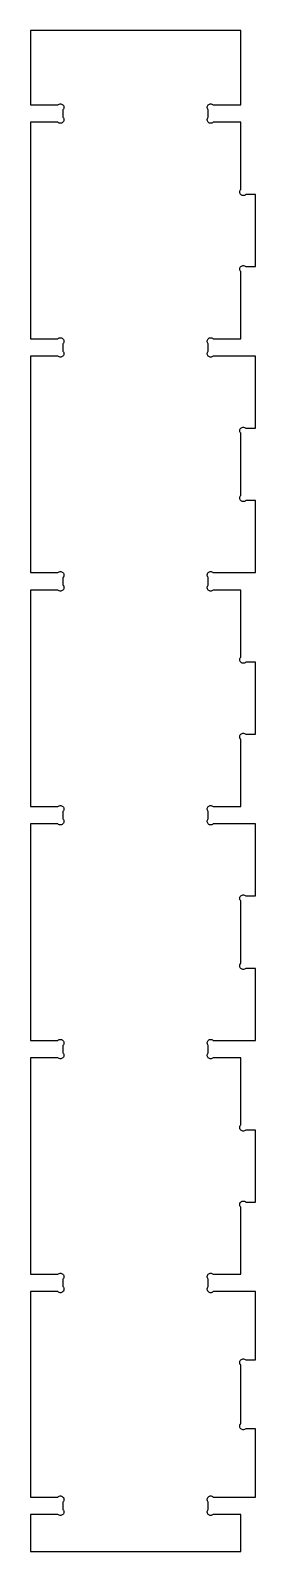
# Model space of a CAD drawing. Header units: inches. Extents: x 0 to 12.1, y 0 to 81.6.
import ezdxf

# ---------------------------------------------------------------- set-up
doc = ezdxf.new("R2010")
doc.units = ezdxf.units.IN

msp = doc.modelspace()

# ---------------------------------------------------------------- linework, layer by layer
at = {"layer": 'SHELF'}
msp.add_lwpolyline([(0, 0), (11.312, 0), (11.312, 1.995), (9.831, 1.995), (9.798, 1.968), (9.76, 1.95), (9.718, 1.941), (9.676, 1.941), (9.634, 1.95), (9.596, 1.968), (9.562, 1.995), (9.536, 2.028), (9.518, 2.067), (9.508, 2.108), (9.508, 2.151), (9.518, 2.192), (9.536, 2.23), (9.562, 2.264), (9.562, 2.659), (9.536, 2.693), (9.518, 2.731), (9.508, 2.772), (9.508, 2.815), (9.518, 2.856), (9.536, 2.895), (9.562, 2.928), (9.596, 2.955), (9.634, 2.973), (9.676, 2.982), (9.718, 2.982), (9.76, 2.973), (9.798, 2.955), (9.831, 2.928), (11.312, 2.928), (12.113, 2.928), (12.113, 6.594), (11.581, 6.594), (11.548, 6.567), (11.51, 6.549), (11.468, 6.539), (11.426, 6.539), (11.384, 6.549), (11.346, 6.567), (11.312, 6.594), (11.286, 6.627), (11.268, 6.665), (11.258, 6.707), (11.258, 6.749), (11.268, 6.791), (11.286, 6.829), (11.312, 6.862), (11.312, 10.011), (11.286, 10.044), (11.268, 10.082), (11.258, 10.124), (11.258, 10.166), (11.268, 10.208), (11.286, 10.246), (11.312, 10.279), (11.346, 10.306), (11.384, 10.324), (11.426, 10.334), (11.468, 10.334), (11.51, 10.324), (11.548, 10.306), (11.581, 10.279), (12.113, 10.279), (12.113, 13.945), (11.312, 13.945), (9.831, 13.945), (9.798, 13.918), (9.76, 13.9), (9.718, 13.891), (9.676, 13.891), (9.634, 13.9), (9.596, 13.918), (9.562, 13.945), (9.536, 13.978), (9.518, 14.017), (9.508, 14.058), (9.508, 14.101), (9.518, 14.142), (9.536, 14.18), (9.562, 14.214), (9.562, 14.609), (9.536, 14.643), (9.518, 14.681), (9.508, 14.722), (9.508, 14.765), (9.518, 14.806), (9.536, 14.845), (9.562, 14.878), (9.596, 14.905), (9.634, 14.923), (9.676, 14.932), (9.718, 14.932), (9.76, 14.923), (9.798, 14.905), (9.831, 14.878), (11.312, 14.878), (11.312, 18.484), (11.286, 18.518), (11.268, 18.556), (11.258, 18.597), (11.258, 18.64), (11.268, 18.681), (11.286, 18.72), (11.312, 18.753), (11.346, 18.78), (11.384, 18.798), (11.426, 18.807), (11.468, 18.807), (11.51, 18.798), (11.548, 18.78), (11.581, 18.753), (12.113, 18.753), (12.113, 22.618), (11.581, 22.618), (11.548, 22.591), (11.51, 22.573), (11.468, 22.564), (11.426, 22.564), (11.384, 22.573), (11.346, 22.591), (11.312, 22.618), (11.286, 22.651), (11.268, 22.69), (11.258, 22.731), (11.258, 22.774), (11.268, 22.815), (11.286, 22.853), (11.312, 22.887), (11.312, 26.493), (9.831, 26.493), (9.798, 26.466), (9.76, 26.448), (9.718, 26.439), (9.676, 26.439), (9.634, 26.448), (9.596, 26.466), (9.562, 26.493), (9.536, 26.526), (9.518, 26.565), (9.508, 26.606), (9.508, 26.649), (9.518, 26.69), (9.536, 26.728), (9.562, 26.762), (9.562, 27.157), (9.536, 27.191), (9.518, 27.229), (9.508, 27.27), (9.508, 27.313), (9.518, 27.354), (9.536, 27.393), (9.562, 27.426), (9.596, 27.453), (9.634, 27.471), (9.676, 27.48), (9.718, 27.48), (9.76, 27.471), (9.798, 27.453), (9.831, 27.426), (11.312, 27.426), (12.113, 27.426), (12.113, 31.291), (11.581, 31.291), (11.548, 31.264), (11.51, 31.246), (11.468, 31.237), (11.426, 31.237), (11.384, 31.246), (11.346, 31.264), (11.312, 31.291), (11.286, 31.324), (11.268, 31.363), (11.258, 31.404), (11.258, 31.447), (11.268, 31.488), (11.286, 31.526), (11.312, 31.56), (11.312, 34.907), (11.286, 34.941), (11.268, 34.979), (11.258, 35.02), (11.258, 35.063), (11.268, 35.104), (11.286, 35.143), (11.312, 35.176), (11.346, 35.203), (11.384, 35.221), (11.426, 35.23), (11.468, 35.23), (11.51, 35.221), (11.548, 35.203), (11.581, 35.176), (12.113, 35.176), (12.113, 39.041), (11.312, 39.041), (9.831, 39.041), (9.798, 39.014), (9.76, 38.996), (9.718, 38.987), (9.676, 38.987), (9.634, 38.996), (9.596, 39.014), (9.562, 39.041), (9.536, 39.074), (9.518, 39.113), (9.508, 39.154), (9.508, 39.197), (9.518, 39.238), (9.536, 39.276), (9.562, 39.31), (9.562, 39.705), (9.536, 39.739), (9.518, 39.777), (9.508, 39.818), (9.508, 39.861), (9.518, 39.902), (9.536, 39.941), (9.562, 39.974), (9.596, 40.001), (9.634, 40.019), (9.676, 40.028), (9.718, 40.028), (9.76, 40.019), (9.798, 40.001), (9.831, 39.974), (11.312, 39.974), (11.312, 43.58), (11.286, 43.614), (11.268, 43.652), (11.258, 43.693), (11.258, 43.736), (11.268, 43.777), (11.286, 43.816), (11.312, 43.849), (11.346, 43.876), (11.384, 43.894), (11.426, 43.903), (11.468, 43.903), (11.51, 43.894), (11.548, 43.876), (11.581, 43.849), (12.113, 43.849), (12.113, 47.714), (11.581, 47.714), (11.548, 47.687), (11.51, 47.669), (11.468, 47.66), (11.426, 47.66), (11.384, 47.669), (11.346, 47.687), (11.312, 47.714), (11.286, 47.747), (11.268, 47.786), (11.258, 47.827), (11.258, 47.87), (11.268, 47.911), (11.286, 47.949), (11.312, 47.983), (11.312, 51.589), (9.831, 51.589), (9.798, 51.562), (9.76, 51.544), (9.718, 51.535), (9.676, 51.535), (9.634, 51.544), (9.596, 51.562), (9.562, 51.589), (9.536, 51.622), (9.518, 51.661), (9.508, 51.702), (9.508, 51.745), (9.518, 51.786), (9.536, 51.824), (9.562, 51.858), (9.562, 52.253), (9.536, 52.287), (9.518, 52.325), (9.508, 52.366), (9.508, 52.409), (9.518, 52.45), (9.536, 52.489), (9.562, 52.522), (9.596, 52.549), (9.634, 52.567), (9.676, 52.576), (9.718, 52.576), (9.76, 52.567), (9.798, 52.549), (9.831, 52.522), (11.312, 52.522), (12.113, 52.522), (12.113, 56.387), (11.581, 56.387), (11.548, 56.36), (11.51, 56.342), (11.468, 56.333), (11.426, 56.333), (11.384, 56.342), (11.346, 56.36), (11.312, 56.387), (11.286, 56.42), (11.268, 56.459), (11.258, 56.5), (11.258, 56.543), (11.268, 56.584), (11.286, 56.622), (11.312, 56.656), (11.312, 60.003), (11.286, 60.037), (11.268, 60.075), (11.258, 60.116), (11.258, 60.159), (11.268, 60.2), (11.286, 60.239), (11.312, 60.272), (11.346, 60.299), (11.384, 60.317), (11.426, 60.326), (11.468, 60.326), (11.51, 60.317), (11.548, 60.299), (11.581, 60.272), (12.113, 60.272), (12.113, 64.137), (11.312, 64.137), (9.831, 64.137), (9.798, 64.11), (9.76, 64.092), (9.718, 64.083), (9.676, 64.083), (9.634, 64.092), (9.596, 64.11), (9.562, 64.137), (9.536, 64.17), (9.518, 64.209), (9.508, 64.25), (9.508, 64.293), (9.518, 64.334), (9.536, 64.372), (9.562, 64.406), (9.562, 64.801), (9.536, 64.835), (9.518, 64.873), (9.508, 64.914), (9.508, 64.957), (9.518, 64.998), (9.536, 65.037), (9.562, 65.07), (9.596, 65.097), (9.634, 65.115), (9.676, 65.124), (9.718, 65.124), (9.76, 65.115), (9.798, 65.097), (9.831, 65.07), (11.312, 65.07), (11.312, 68.676), (11.286, 68.71), (11.268, 68.748), (11.258, 68.789), (11.258, 68.832), (11.268, 68.873), (11.286, 68.912), (11.312, 68.945), (11.346, 68.972), (11.384, 68.99), (11.426, 68.999), (11.468, 68.999), (11.51, 68.99), (11.548, 68.972), (11.581, 68.945), (12.113, 68.945), (12.113, 72.81), (11.581, 72.81), (11.548, 72.783), (11.51, 72.765), (11.468, 72.756), (11.426, 72.756), (11.384, 72.765), (11.346, 72.783), (11.312, 72.81), (11.286, 72.843), (11.268, 72.882), (11.258, 72.923), (11.258, 72.966), (11.268, 73.007), (11.286, 73.045), (11.312, 73.079), (11.312, 76.685), (9.831, 76.685), (9.798, 76.658), (9.76, 76.64), (9.718, 76.631), (9.676, 76.631), (9.634, 76.64), (9.596, 76.658), (9.562, 76.685), (9.536, 76.718), (9.518, 76.757), (9.508, 76.798), (9.508, 76.841), (9.518, 76.882), (9.536, 76.92), (9.562, 76.954), (9.562, 77.349), (9.536, 77.383), (9.518, 77.421), (9.508, 77.462), (9.508, 77.505), (9.518, 77.546), (9.536, 77.585), (9.562, 77.618), (9.596, 77.645), (9.634, 77.663), (9.676, 77.672), (9.718, 77.672), (9.76, 77.663), (9.798, 77.645), (9.831, 77.618), (11.312, 77.618), (11.312, 81.613), (0, 81.613), (0, 77.618), (1.481, 77.618), (1.515, 77.645), (1.553, 77.663), (1.594, 77.672), (1.637, 77.672), (1.678, 77.663), (1.717, 77.645), (1.75, 77.618), (1.777, 77.585), (1.795, 77.546), (1.804, 77.505), (1.804, 77.462), (1.795, 77.421), (1.777, 77.383), (1.75, 77.349), (1.75, 76.954), (1.777, 76.92), (1.795, 76.882), (1.804, 76.841), (1.804, 76.798), (1.795, 76.757), (1.777, 76.718), (1.75, 76.685), (1.717, 76.658), (1.678, 76.64), (1.637, 76.631), (1.594, 76.631), (1.553, 76.64), (1.515, 76.658), (1.481, 76.685), (0, 76.685), (0, 65.07), (1.481, 65.07), (1.515, 65.097), (1.553, 65.115), (1.594, 65.124), (1.637, 65.124), (1.678, 65.115), (1.717, 65.097), (1.75, 65.07), (1.777, 65.037), (1.795, 64.998), (1.804, 64.957), (1.804, 64.914), (1.795, 64.873), (1.777, 64.835), (1.75, 64.801), (1.75, 64.406), (1.777, 64.372), (1.795, 64.334), (1.804, 64.293), (1.804, 64.25), (1.795, 64.209), (1.777, 64.17), (1.75, 64.137), (1.717, 64.11), (1.678, 64.092), (1.637, 64.083), (1.594, 64.083), (1.553, 64.092), (1.515, 64.11), (1.481, 64.137), (0, 64.137), (0, 52.522), (1.481, 52.522), (1.515, 52.549), (1.553, 52.567), (1.594, 52.576), (1.637, 52.576), (1.678, 52.567), (1.717, 52.549), (1.75, 52.522), (1.777, 52.489), (1.795, 52.45), (1.804, 52.409), (1.804, 52.366), (1.795, 52.325), (1.777, 52.287), (1.75, 52.253), (1.75, 51.858), (1.777, 51.824), (1.795, 51.786), (1.804, 51.745), (1.804, 51.702), (1.795, 51.661), (1.777, 51.622), (1.75, 51.589), (1.717, 51.562), (1.678, 51.544), (1.637, 51.535), (1.594, 51.535), (1.553, 51.544), (1.515, 51.562), (1.481, 51.589), (0, 51.589), (0, 39.974), (1.481, 39.974), (1.515, 40.001), (1.553, 40.019), (1.594, 40.028), (1.637, 40.028), (1.678, 40.019), (1.717, 40.001), (1.75, 39.974), (1.777, 39.941), (1.795, 39.902), (1.804, 39.861), (1.804, 39.818), (1.795, 39.777), (1.777, 39.739), (1.75, 39.705), (1.75, 39.31), (1.777, 39.276), (1.795, 39.238), (1.804, 39.197), (1.804, 39.154), (1.795, 39.113), (1.777, 39.074), (1.75, 39.041), (1.717, 39.014), (1.678, 38.996), (1.637, 38.987), (1.594, 38.987), (1.553, 38.996), (1.515, 39.014), (1.481, 39.041), (0, 39.041), (0, 27.426), (1.481, 27.426), (1.515, 27.453), (1.553, 27.471), (1.594, 27.48), (1.637, 27.48), (1.678, 27.471), (1.717, 27.453), (1.75, 27.426), (1.777, 27.393), (1.795, 27.354), (1.804, 27.313), (1.804, 27.27), (1.795, 27.229), (1.777, 27.191), (1.75, 27.157), (1.75, 26.762), (1.777, 26.728), (1.795, 26.69), (1.804, 26.649), (1.804, 26.606), (1.795, 26.565), (1.777, 26.526), (1.75, 26.493), (1.717, 26.466), (1.678, 26.448), (1.637, 26.439), (1.594, 26.439), (1.553, 26.448), (1.515, 26.466), (1.481, 26.493), (0, 26.493), (0, 14.878), (1.481, 14.878), (1.515, 14.905), (1.553, 14.923), (1.594, 14.932), (1.637, 14.932), (1.678, 14.923), (1.717, 14.905), (1.75, 14.878), (1.777, 14.845), (1.795, 14.806), (1.804, 14.765), (1.804, 14.722), (1.795, 14.681), (1.777, 14.643), (1.75, 14.609), (1.75, 14.214), (1.777, 14.18), (1.795, 14.142), (1.804, 14.101), (1.804, 14.058), (1.795, 14.017), (1.777, 13.978), (1.75, 13.945), (1.717, 13.918), (1.678, 13.9), (1.637, 13.891), (1.594, 13.891), (1.553, 13.9), (1.515, 13.918), (1.481, 13.945), (0, 13.945), (0, 2.928), (1.481, 2.928), (1.515, 2.955), (1.553, 2.973), (1.594, 2.982), (1.637, 2.982), (1.678, 2.973), (1.717, 2.955), (1.75, 2.928), (1.777, 2.895), (1.795, 2.856), (1.804, 2.815), (1.804, 2.772), (1.795, 2.731), (1.777, 2.693), (1.75, 2.659), (1.75, 2.264), (1.777, 2.23), (1.795, 2.192), (1.804, 2.151), (1.804, 2.108), (1.795, 2.067), (1.777, 2.028), (1.75, 1.995), (1.717, 1.968), (1.678, 1.95), (1.637, 1.941), (1.594, 1.941), (1.553, 1.95), (1.515, 1.968), (1.481, 1.995), (0, 1.995), (0, 0)], close=True, dxfattribs=at)

doc.saveas('drawing.dxf')
